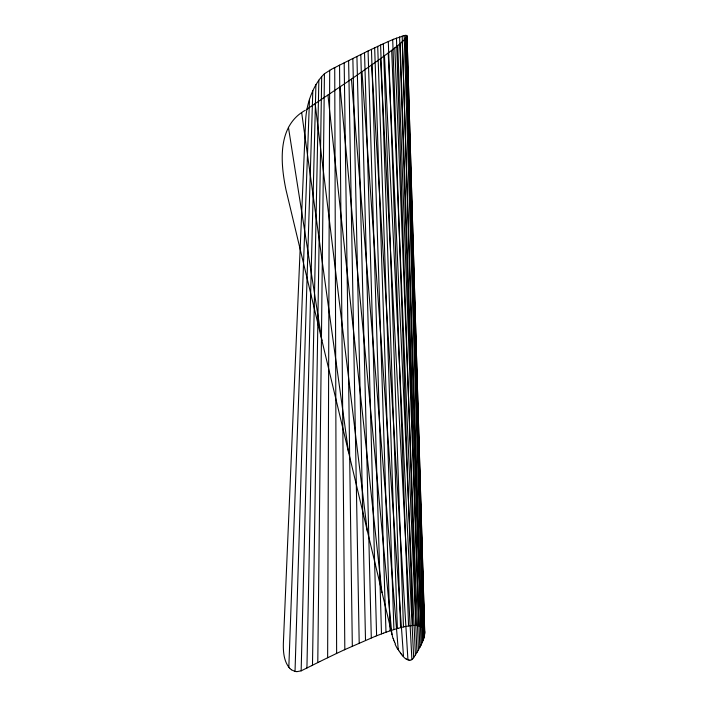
<?xml version="1.0" encoding="UTF-8"?>
<svg xmlns="http://www.w3.org/2000/svg" width="707" height="707" viewBox="0 0 707 707"><rect width="100%" height="100%" fill="white"/><g stroke="black" fill="none" stroke-linecap="round" stroke-linejoin="round"><path stroke-width="1.06" d="M327.641 657.757L329.692 70.214M317.779 662.592L324.425 73.775L331.353 69.357M312.485 665.225L321.685 76.559L324.425 73.775M306.926 668.018L318.848 80.147L321.641 76.603M296.931 671.65L301.147 670.855L315.905 84.743C309.719 95.684 306.264 107.95 305.627 120.437L283.366 643.29C283.154 651.925 283.825 661.593 289.79 668.38M296.657 671.641L295.031 671.429L312.812 90.779M288.827 667.275L309.498 99.36M424.483 635.646L424.73 632.473M424.456 635.796L406.419 37.462M424.412 636.017L423.908 638.032L405.456 38.655L406.79 36.861M423.9 638.067L423.201 640.171M424.704 633.958L407.02 35.898L424.713 632.217M423.113 640.418L420.868 645.456M420.745 645.703L417.563 651.439M315.958 84.646L318.786 80.236M417.298 651.881L415.566 654.673M415.416 654.903L388.214 52.99M415.318 655.053L413.586 657.704M413.507 657.828L413.144 658.35M405.456 38.655L403.883 40.264M412.72 658.853L411.898 659.56L380.472 58.69M403.741 40.405L398.191 45.239M397.758 45.593L419.834 647.462M397.537 45.769L388.815 52.539M388.611 52.689L377.609 60.767M377.405 60.908L349.841 80.218M349.603 80.377L307.722 108.666M305.318 110.274C277.374 125.643 280.308 162.124 285.92 189.52L392.544 636.574M306.617 109.408L307.58 108.763M331.539 69.268L333.969 68.022M334.128 67.943L339.068 65.424M339.227 65.344L348.887 60.457M349.037 60.387L366.739 51.611M311.23 665.853L301.147 670.855M311.46 665.738L319.697 661.646M319.838 661.575L328.021 657.572M366.889 51.54L381.753 44.479M328.225 657.475L336.187 653.648M336.32 653.586L344.176 649.883M344.318 649.821L375.39 636.265M381.966 44.382L388.125 41.598M393.631 39.239L388.311 41.519L408.549 625.934M393.79 39.177L404.404 35.509M375.567 636.194L383.45 633.163M383.609 633.101L391.015 630.494M391.201 630.432L398.023 628.329M398.218 628.276L404.386 626.711M404.528 626.685L410.016 625.722M404.607 35.474L406.127 35.359M410.193 625.695L414.876 625.395M409.901 660.197L409.212 660.161A35.924 11.365 72.6 0 1 408.487 659.976M415.142 625.403L418.844 625.819L399.614 36.914M406.286 35.385L406.914 35.677M295.031 671.429L291.576 669.9M419.118 625.881L421.469 626.8M408.284 659.94L407.789 659.764A35.933 11.339 72.4 0 1 406.958 659.339L406.172 658.871M407.93 659.817L371.705 64.982M421.637 626.897L422.574 627.577M291.346 669.741L290.003 668.592M422.627 627.622L423.343 628.39M403.52 656.609L361.993 71.805M403.414 656.503L402.822 655.857M402.875 655.919L402.928 655.981A35.385 11.674 74 0 1 401.965 655.009M401.965 654.859L401.099 653.754M423.475 628.558L424.288 630.105M400.242 652.552L399.384 651.28M398.536 649.901L397.714 648.469M398.209 649.353L351.423 79.122M395.319 643.715L394.586 642.009M393.87 640.25L393.189 638.439M424.341 630.264L424.704 632.138M288.438 127.331L321.906 340.641M301.686 112.705L348.622 452.807M315.154 103.708L367.34 531.434M327.951 95.1L381.913 592.607M340.058 86.899L391.908 634.594M384.475 55.765L413.675 657.572M391.669 50.374L416.944 652.464M394.815 47.935L418.447 649.945M400.153 43.604L421.089 645.023M392.703 39.627L412.738 625.456M383.344 43.746L403.467 626.923M380.605 45.009L400.56 627.639M377.715 46.353L397.378 628.514M402.301 41.74L422.203 642.636M396.459 38.098L416.14 625.439M374.666 47.802L393.905 629.566M371.449 49.34L390.114 630.794M405.65 35.35L423.679 628.868M404.192 35.553L423.14 640.33M402.186 36.075L420.983 626.552M368.064 50.966L385.987 632.235M406.578 35.456L424.377 630.379M364.52 52.698L381.497 633.887M360.809 54.519L376.61 635.779M356.92 56.445L371.299 637.917M352.855 58.469L365.51 640.348M348.613 60.599L359.2 643.078M344.176 62.835L352.325 646.145M339.554 65.177L344.822 649.583M334.729 67.633L336.629 653.436M393.127 638.509A35.359 14.405 77.5 0 1 392.473 636.636M394.524 642.115A35.456 13.981 77.2 0 1 393.808 640.348M397.581 649.053A35.474 13.504 76.8 0 1 395.107 644.236M399.367 651.456A35.863 12.646 75.5 0 1 398.518 650.095M401.099 653.904A35.633 12.116 74.7 0 1 400.233 652.711M406.216 659.118A36.207 11.63 73.1 0 1 403.724 657.103M411.81 659.711A35.889 11.392 73.1 0 1 409.874 660.091"/></g></svg>
